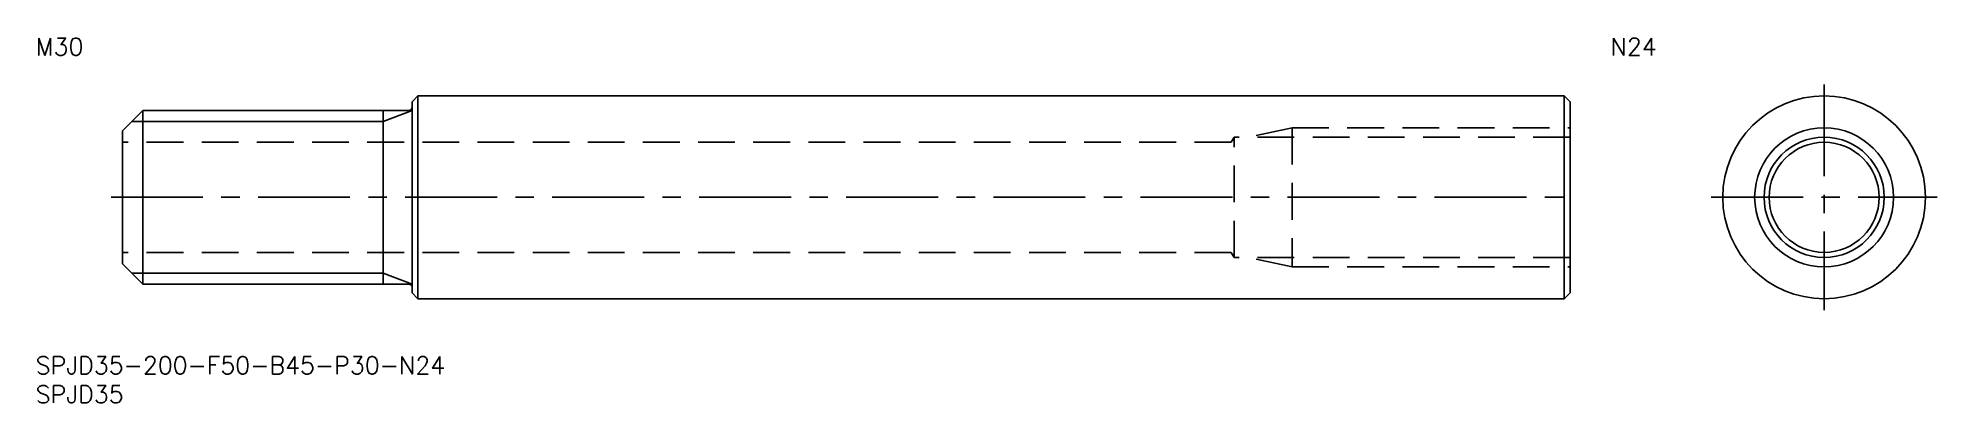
# Model space of a CAD drawing. Extents: x 0 to 328, y -8 to 55.
import ezdxf

# ---------------------------------------------------------------- set-up
doc = ezdxf.new("R2010")
doc.units = 0
doc.header["$LTSCALE"] = 0.5
doc.linetypes.add('CENTER', pattern=[50.8, 31.75, -6.35, 6.35, -6.35])
doc.linetypes.add('DASHED', pattern=[19.05, 12.7, -6.35])
for name, color, linetype in [('MSM_CENTER', 1, 'CENTER'), ('MSM_CONTINUOUS', 7, 'CONTINUOUS'), ('MSM_DASHED', 4, 'DASHED'), ('MSM_NARROW', 5, 'CONTINUOUS'), ('MSM_PART_NUMBER', 7, 'CONTINUOUS')]:
    doc.layers.add(name, color=color, linetype=linetype)
doc.styles.get("Standard").update_dxf_attribs({"font": 'txt.shx', "height": 1, "bigfont": 'bigfont.shx'})

# ---------------------------------------------------------------- blocks, each defined once
blk = doc.blocks.new('*U4')
at = {"layer": 'MSM_PART_NUMBER'}
blk.add_text('SPJD35-200-F50-B45-P30-N24', height=3, dxfattribs=at).set_placement((0, -3))
blk = doc.blocks.new('*U5')
at = {"layer": 'MSM_PART_NUMBER'}
blk.add_text('SPJD35', height=3, dxfattribs=at).set_placement((0, -8))
blk = doc.blocks.new('*U6')
at = {"layer": 'MSM_PART_NUMBER'}
blk.add_text('M30', height=3, dxfattribs=at).set_placement((0, 52))
blk = doc.blocks.new('*U7')
at = {"layer": 'MSM_PART_NUMBER'}
blk.add_text('N24', height=3, rotation=360, dxfattribs=at).set_placement((272, 52))

msp = doc.modelspace()

# ---------------------------------------------------------------- linework, layer by layer
at = {"layer": 'MSM_CENTER'}
for p, q in [((308.88, 47), (308.88, 8)), ((13, 27.5), (267, 27.5)), ((289.38, 27.5), (328.38, 27.5))]:
    msp.add_line(p, q, dxfattribs=at)
at = {"layer": 'MSM_CONTINUOUS'}
for p, q in [((65, 44), (66, 45)), ((65, 44), (65, 11)), ((66, 45), (264, 45)), ((66, 45), (66, 10)), ((264, 45), (264, 10)), ((265, 44), (264, 45)), ((265, 44), (265, 11)), ((18.5, 42.5), (15, 39)), ((18.5, 42.5), (64.5, 42.5)), ((18.5, 12.5), (18.5, 42.5)), ((60, 42.5), (60, 12.5)), ((15, 39), (15, 16)), ((18.5, 12.5), (15, 16)), ((18.5, 12.5), (64.5, 12.5)), ((65, 11), (66, 10)), ((66, 10), (264, 10)), ((265, 11), (264, 10))]:
    msp.add_line(p, q, dxfattribs=at)
for radius in [17.5, 10.38, 9.5]:
    msp.add_circle((308.88, 27.5), radius, dxfattribs=at)
for centre, start, end in [((64.5, 43), 270, 0), ((64.5, 12), 0, 90)]:
    msp.add_arc(centre, 0.5, start, end, dxfattribs=at)
at = {"layer": 'MSM_DASHED'}
for p, q in [((217, 39.5), (209.5, 37.88)), ((217, 39.5), (265, 39.5)), ((217, 39.5), (217, 15.5)), ((206.48, 37), (15, 37)), ((206.99, 37.88), (206.48, 37)), ((206.99, 17.12), (206.99, 37.88)), ((265, 37.88), (206.99, 37.88)), ((206.48, 18), (15, 18)), ((206.99, 17.12), (206.48, 18)), ((265, 17.12), (206.99, 17.12)), ((217, 15.5), (209.5, 17.12)), ((217, 15.5), (265, 15.5))]:
    msp.add_line(p, q, dxfattribs=at)
at = {"layer": 'MSM_NARROW'}
for p, q in [((16.61, 40.61), (60, 40.61)), ((60, 40.61), (65, 42.5)), ((16.61, 14.39), (60, 14.39)), ((60, 14.39), (65, 12.5))]:
    msp.add_line(p, q, dxfattribs=at)
msp.add_circle((308.88, 27.5), 12, dxfattribs=at)

# ---------------------------------------------------------------- block references
at = {"layer": 'MSM_CONTINUOUS'}
for name in ['*U6', '*U7', '*U4', '*U5']:
    msp.add_blockref(name, (0, 0), dxfattribs=at)

doc.saveas('drawing.dxf')
